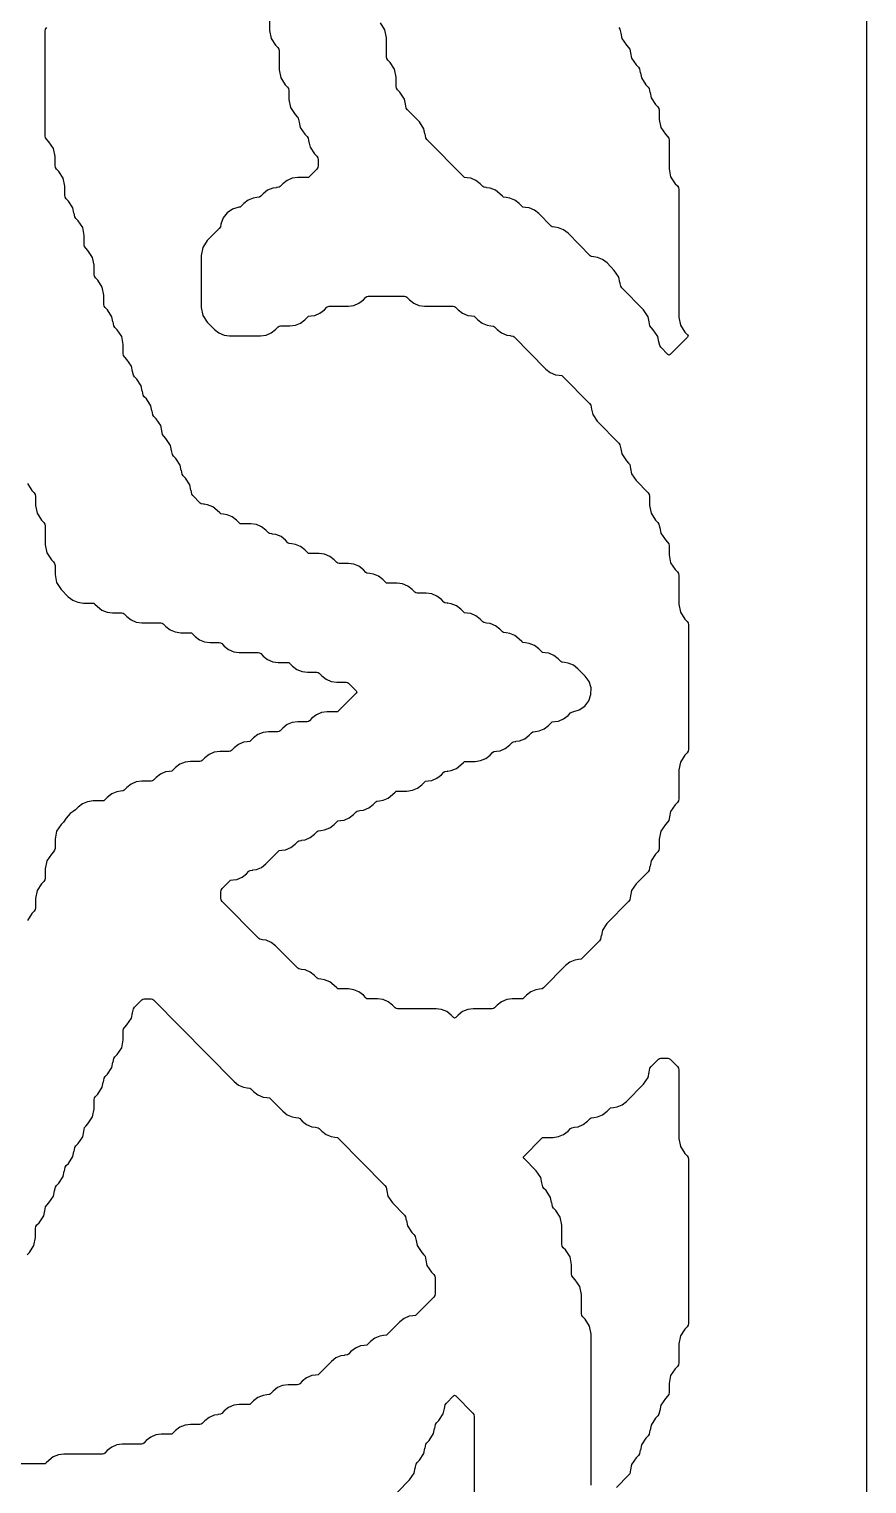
# Model space of a CAD drawing. Header units: millimetres. Extents: x 10 to 410, y 18 to 283.
# Drawn here: x 122.39 to 142.27, y 211.66 to 246.18 of the extents above; entities that cross this region are included whole.
import ezdxf

# ---------------------------------------------------------------- set-up
doc = ezdxf.new("R2010")
doc.units = ezdxf.units.MM
doc.layers.add('CUT', color=1, linetype='Continuous')

msp = doc.modelspace()

# ---------------------------------------------------------------- linework, layer by layer
at = {"layer": 'CUT'}
msp.add_lwpolyline([(121.134, 157), (129.134, 157), (129.134, 160), (142.2679, 160), (142.2679, 280), (129.134, 280), (129.134, 283), (121.134, 283), (121.134, 280), (100.134, 280), (100.134, 283), (92.134, 283), (92.134, 280), (79, 280), (79, 160), (92.134, 160), (92.134, 157), (100.134, 157), (100.134, 160), (121.134, 160)], close=True, dxfattribs=at)
for points in [[(128.0931, 247.7751), (128.0931, 246.1504), (128.1304, 245.9608), (128.2369, 245.7995), (128.2901, 245.7454), (128.3155, 245.7071), (128.3243, 245.6619), (128.3243, 245.2112), (128.3617, 245.0216), (128.4681, 244.8603), (128.5214, 244.8062), (128.5467, 244.7678), (128.5556, 244.7227), (128.5556, 244.5068), (128.5929, 244.3172), (128.6994, 244.1559), (128.7526, 244.1018), (128.778, 244.0634), (128.7963, 243.9705), (128.7998, 243.9712), (128.8242, 243.8476), (128.9306, 243.6863), (128.9839, 243.6322), (129.0092, 243.5938), (129.0275, 243.5009), (129.0311, 243.5016), (129.0554, 243.378), (129.1618, 243.2167), (129.2151, 243.1626), (129.2404, 243.1242), (129.2493, 243.0791), (129.2493, 242.9418), (129.2404, 242.8967), (129.2151, 242.8583), (129.0413, 242.6819), (129.0163, 242.6624), (128.985, 242.6583), (128.7649, 242.6583), (128.6343, 242.6409), (128.5127, 242.59), (128.4087, 242.5091), (128.3476, 242.4471), (128.3226, 242.4276), (128.2585, 242.4191), (128.2586, 242.4177), (128.1718, 242.4061), (128.0502, 242.3552), (127.9462, 242.2743), (127.8851, 242.2123), (127.8601, 242.1928), (127.796, 242.1843), (127.7962, 242.1829), (127.7093, 242.1713), (127.5877, 242.1204), (127.4837, 242.0395), (127.4226, 241.9775), (127.3976, 241.958), (127.3658, 241.9538), (127.2173, 241.9099), (127.0893, 241.8226), (126.9943, 241.7003), (126.9411, 241.5548), (126.928, 241.4879), (126.9026, 241.4495), (126.6181, 241.1606), (126.5117, 240.9994), (126.4744, 240.8098), (126.4744, 239.5759), (126.5117, 239.3864), (126.6181, 239.2251), (126.79, 239.0506), (126.894, 238.9697), (127.0156, 238.9188), (127.1462, 238.9015), (127.8838, 238.9015), (128.0144, 238.9188), (128.136, 238.9697), (128.24, 239.0506), (128.3011, 239.1127), (128.3261, 239.1321), (128.3574, 239.1363), (128.5775, 239.1363), (128.7081, 239.1536), (128.8297, 239.2045), (128.9337, 239.2854), (128.9949, 239.3475), (129.0198, 239.3669), (129.084, 239.3754), (129.0838, 239.3769), (129.1706, 239.3884), (129.2922, 239.4393), (129.3962, 239.5202), (129.4574, 239.5823), (129.4823, 239.6017), (129.5137, 239.6059), (129.965, 239.6059), (130.0956, 239.6232), (130.2172, 239.6741), (130.3212, 239.755), (130.3823, 239.8171), (130.4073, 239.8365), (130.4387, 239.8407), (131.2975, 239.8407), (131.3288, 239.8365), (131.3538, 239.8171), (131.4149, 239.755), (131.5189, 239.6741), (131.6405, 239.6232), (131.7711, 239.6059), (132.4537, 239.6059), (132.485, 239.6017), (132.51, 239.5823), (132.5711, 239.5202), (132.6752, 239.4393), (132.7967, 239.3884), (132.8836, 239.3769), (132.8834, 239.3754), (132.9475, 239.3669), (132.9725, 239.3475), (133.0336, 239.2854), (133.1377, 239.2045), (133.2592, 239.1536), (133.3461, 239.1421), (133.3459, 239.1406), (133.41, 239.1321), (133.435, 239.1127), (133.4961, 239.0506), (133.6002, 238.9697), (133.7217, 238.9188), (133.8086, 238.9073), (133.8084, 238.9058), (133.8725, 238.8973), (133.8975, 238.8779), (134.6524, 238.1114), (134.7564, 238.0305), (134.878, 237.9796), (134.9648, 237.9681), (134.9646, 237.9666), (135.0288, 237.9581), (135.0537, 237.9387), (135.69, 237.2926), (135.7153, 237.2542), (135.7337, 237.1613), (135.7372, 237.162), (135.7616, 237.0384), (135.868, 236.8771), (136.3838, 236.3534), (136.4091, 236.315), (136.4274, 236.222), (136.431, 236.2228), (136.4553, 236.0992), (136.5617, 235.9379), (136.615, 235.8838), (136.6403, 235.8454), (136.6586, 235.7524), (136.6622, 235.7531), (136.6866, 235.6296), (136.793, 235.4683), (137.0775, 235.1794), (137.1028, 235.141), (137.1117, 235.0959), (137.1117, 234.8799), (137.149, 234.6904), (137.2555, 234.5291), (137.3087, 234.475), (137.3341, 234.4366), (137.3524, 234.3436), (137.356, 234.3443), (137.3803, 234.2207), (137.4867, 234.0595), (137.54, 234.0054), (137.5653, 233.967), (137.5742, 233.9219), (137.5742, 233.7059), (137.6115, 233.5163), (137.718, 233.3551), (137.7712, 233.301), (137.7966, 233.2626), (137.8055, 233.2175), (137.8055, 232.5319), (137.8428, 232.3423), (137.9492, 232.1811), (138.0025, 232.127), (138.0278, 232.0886), (138.0367, 232.0435), (138.0367, 229.0886), (138.0278, 229.0435), (138.0025, 229.0051), (137.9492, 228.951), (137.8428, 228.7897), (137.8055, 228.6002), (137.8055, 227.9146), (137.7966, 227.8695), (137.7712, 227.8311), (137.718, 227.777), (137.6115, 227.6157), (137.5872, 227.4921), (137.5836, 227.4928), (137.5653, 227.3999), (137.54, 227.3615), (137.4867, 227.3074), (137.3803, 227.1461), (137.343, 226.9565), (137.343, 226.7406), (137.3341, 226.6955), (137.3087, 226.6571), (137.2555, 226.603), (137.149, 226.4417), (137.1247, 226.3181), (137.1211, 226.3188), (137.1028, 226.2259), (137.0775, 226.1875), (136.793, 225.8986), (136.6866, 225.7373), (136.6622, 225.6137), (136.6586, 225.6144), (136.6403, 225.5215), (136.615, 225.4831), (136.0992, 224.9594), (135.9928, 224.7981), (135.9685, 224.6745), (135.9649, 224.6752), (135.9466, 224.5823), (135.9213, 224.5439), (135.5162, 224.1326), (135.4912, 224.1132), (135.4271, 224.1047), (135.4273, 224.1032), (135.3404, 224.0916), (135.2189, 224.0408), (135.1148, 223.9599), (134.5912, 223.4282), (134.5663, 223.4088), (134.5021, 223.4003), (134.5023, 223.3988), (134.4155, 223.3872), (134.2939, 223.3363), (134.1899, 223.2555), (134.1287, 223.1934), (134.1038, 223.174), (134.0724, 223.1698), (133.8524, 223.1698), (133.7217, 223.1524), (133.6002, 223.1015), (133.4961, 223.0207), (133.435, 222.9586), (133.41, 222.9392), (133.3787, 222.935), (132.9274, 222.935), (132.7967, 222.9176), (132.6752, 222.8667), (132.5711, 222.7859), (132.5147, 222.7285), (132.4868, 222.708), (132.4589, 222.7285), (132.4024, 222.7859), (132.2984, 222.8667), (132.1768, 222.9176), (132.0462, 222.935), (131.1324, 222.935), (131.101, 222.9392), (131.0761, 222.9586), (131.015, 223.0207), (130.9109, 223.1015), (130.7893, 223.1524), (130.6587, 223.1698), (130.4387, 223.1698), (130.4073, 223.174), (130.3823, 223.1934), (130.3212, 223.2555), (130.2172, 223.3363), (130.0956, 223.3872), (129.965, 223.4046), (129.7449, 223.4046), (129.7136, 223.4088), (129.6886, 223.4282), (129.6275, 223.4903), (129.5234, 223.5711), (129.4019, 223.622), (129.315, 223.6336), (129.3152, 223.6351), (129.2511, 223.6436), (129.2261, 223.663), (129.165, 223.7251), (129.0609, 223.8059), (128.9394, 223.8568), (128.8525, 223.8684), (128.8527, 223.8699), (128.7886, 223.8784), (128.7636, 223.8978), (128.24, 224.4295), (128.136, 224.5104), (128.0144, 224.5612), (127.9275, 224.5728), (127.9277, 224.5743), (127.8636, 224.5828), (127.8386, 224.6022), (126.9711, 225.4831), (126.9457, 225.5215), (126.9369, 225.5666), (126.9369, 225.7039), (126.9457, 225.749), (126.9711, 225.7874), (127.1449, 225.9638), (127.1699, 225.9833), (127.234, 225.9918), (127.2338, 225.9932), (127.3206, 226.0048), (127.4422, 226.0557), (127.5463, 226.1366), (127.6074, 226.1986), (127.6323, 226.2181), (127.6965, 226.2266), (127.6963, 226.228), (127.7831, 226.2396), (127.9047, 226.2905), (128.0087, 226.3714), (128.3011, 226.6682), (128.3261, 226.6877), (128.3902, 226.6962), (128.39, 226.6976), (128.4769, 226.7092), (128.5984, 226.7601), (128.7025, 226.841), (128.7636, 226.903), (128.7886, 226.9225), (128.8527, 226.931), (128.8525, 226.9324), (128.9394, 226.944), (129.0609, 226.9949), (129.165, 227.0758), (129.2261, 227.1378), (129.2511, 227.1573), (129.3152, 227.1658), (129.315, 227.1672), (129.4019, 227.1788), (129.5234, 227.2297), (129.6275, 227.3106), (129.6886, 227.3726), (129.7136, 227.3921), (129.7777, 227.4006), (129.7775, 227.402), (129.8644, 227.4136), (129.9859, 227.4645), (130.09, 227.5454), (130.1511, 227.6075), (130.1761, 227.6269), (130.2402, 227.6354), (130.24, 227.6368), (130.3269, 227.6484), (130.4484, 227.6993), (130.5525, 227.7802), (130.6136, 227.8423), (130.6386, 227.8617), (130.7027, 227.8702), (130.7025, 227.8717), (130.7893, 227.8832), (130.9109, 227.9341), (131.015, 228.015), (131.0761, 228.0771), (131.101, 228.0965), (131.1324, 228.1006), (131.3525, 228.1006), (131.4831, 228.118), (131.6047, 228.1689), (131.7087, 228.2498), (131.7698, 228.3119), (131.7948, 228.3313), (131.8589, 228.3398), (131.8587, 228.3413), (131.9456, 228.3528), (132.0671, 228.4037), (132.1712, 228.4846), (132.2323, 228.5467), (132.2573, 228.5661), (132.3214, 228.5746), (132.3212, 228.5761), (132.4081, 228.5876), (132.5296, 228.6385), (132.6337, 228.7194), (132.6948, 228.7815), (132.7198, 228.8009), (132.7511, 228.805), (132.9712, 228.805), (133.1018, 228.8224), (133.2234, 228.8733), (133.3274, 228.9542), (133.3885, 229.0163), (133.4135, 229.0357), (133.4777, 229.0442), (133.4775, 229.0457), (133.5643, 229.0572), (133.6859, 229.1081), (133.7899, 229.189), (133.851, 229.2511), (133.876, 229.2705), (133.9402, 229.279), (133.94, 229.2805), (134.0268, 229.292), (134.1484, 229.3429), (134.2524, 229.4238), (134.3135, 229.4859), (134.3385, 229.5053), (134.4026, 229.5138), (134.4025, 229.5153), (134.4893, 229.5268), (134.6109, 229.5777), (134.7149, 229.6586), (134.776, 229.7207), (134.801, 229.7401), (134.8651, 229.7486), (134.8649, 229.7501), (134.9518, 229.7616), (135.0734, 229.8125), (135.1774, 229.8934), (135.2385, 229.9555), (135.2635, 229.9749), (135.2941, 229.9789), (135.4451, 230.0241), (135.5746, 230.114), (135.6696, 230.2398), (135.7208, 230.3889), (135.723, 230.5466), (135.6759, 230.6971), (135.5844, 230.8254), (135.4086, 231.0039), (135.3046, 231.0848), (135.183, 231.1357), (135.0962, 231.1472), (135.0964, 231.1487), (135.0322, 231.1572), (135.0073, 231.1766), (134.9461, 231.2387), (134.8421, 231.3196), (134.7205, 231.3705), (134.6337, 231.382), (134.6339, 231.3835), (134.5697, 231.392), (134.5448, 231.4114), (134.4837, 231.4735), (134.3796, 231.5544), (134.258, 231.6053), (134.1712, 231.6168), (134.1714, 231.6183), (134.1073, 231.6268), (134.0823, 231.6462), (134.0212, 231.7083), (133.9171, 231.7892), (133.7956, 231.8401), (133.7087, 231.8516), (133.7089, 231.8531), (133.6448, 231.8616), (133.6198, 231.881), (133.5587, 231.9431), (133.4546, 232.024), (133.3331, 232.0749), (133.2462, 232.0864), (133.2464, 232.0879), (133.1823, 232.0964), (133.1573, 232.1158), (133.0962, 232.1779), (132.9921, 232.2588), (132.8706, 232.3097), (132.7837, 232.3212), (132.7839, 232.3227), (132.7198, 232.3312), (132.6948, 232.3506), (132.6337, 232.4127), (132.5296, 232.4936), (132.4081, 232.5445), (132.3212, 232.556), (132.3214, 232.5575), (132.2573, 232.566), (132.2323, 232.5854), (132.1712, 232.6475), (132.0671, 232.7284), (131.9456, 232.7793), (131.8149, 232.7966), (131.5949, 232.7966), (131.5635, 232.8008), (131.5386, 232.8202), (131.4774, 232.8823), (131.3734, 232.9632), (131.2518, 233.0141), (131.1212, 233.0314), (130.9011, 233.0314), (130.8698, 233.0356), (130.8448, 233.055), (130.7837, 233.1171), (130.6797, 233.198), (130.5581, 233.2489), (130.4713, 233.2604), (130.4715, 233.2619), (130.4073, 233.2704), (130.3823, 233.2898), (130.3212, 233.3519), (130.2172, 233.4328), (130.0956, 233.4837), (129.965, 233.501), (129.7449, 233.501), (129.7136, 233.5052), (129.6886, 233.5246), (129.6275, 233.5867), (129.5234, 233.6676), (129.4019, 233.7185), (129.2712, 233.7358), (129.0512, 233.7358), (129.0198, 233.74), (128.9949, 233.7594), (128.9337, 233.8215), (128.8297, 233.9024), (128.7081, 233.9533), (128.6213, 233.9648), (128.6215, 233.9663), (128.5573, 233.9748), (128.5324, 233.9942), (128.4712, 234.0563), (128.3672, 234.1372), (128.2456, 234.1881), (128.1588, 234.1996), (128.159, 234.2011), (128.0948, 234.2096), (128.0699, 234.229), (128.0087, 234.2911), (127.9047, 234.372), (127.7831, 234.4229), (127.6525, 234.4403), (127.4324, 234.4403), (127.4011, 234.4444), (127.3761, 234.4638), (127.315, 234.5259), (127.211, 234.6068), (127.0894, 234.6577), (127.0026, 234.6692), (127.0028, 234.6707), (126.9386, 234.6792), (126.9136, 234.6986), (126.8525, 234.7607), (126.7485, 234.8416), (126.6269, 234.8925), (126.5401, 234.904), (126.5403, 234.9055), (126.4761, 234.914), (126.4512, 234.9334), (126.2773, 235.1099), (126.252, 235.1483), (126.2337, 235.2413), (126.2301, 235.2406), (126.2058, 235.3642), (126.0994, 235.5254), (126.0461, 235.5795), (126.0208, 235.6179), (126.0025, 235.7109), (125.9989, 235.7102), (125.9745, 235.8338), (125.8681, 235.995), (125.8148, 236.0491), (125.7895, 236.0875), (125.7712, 236.1805), (125.7676, 236.1798), (125.7433, 236.3034), (125.6369, 236.4646), (125.5836, 236.5187), (125.5583, 236.5571), (125.54, 236.6501), (125.5364, 236.6494), (125.512, 236.773), (125.4056, 236.9342), (125.3524, 236.9883), (125.327, 237.0267), (125.3087, 237.1197), (125.3051, 237.119), (125.2808, 237.2426), (125.1744, 237.4038), (125.1211, 237.4579), (125.0958, 237.4963), (125.0775, 237.5893), (125.0739, 237.5886), (125.0496, 237.7122), (124.9431, 237.8734), (124.8899, 237.9275), (124.8645, 237.9659), (124.8462, 238.0589), (124.8426, 238.0582), (124.8183, 238.1818), (124.7119, 238.343), (124.6586, 238.3971), (124.6333, 238.4355), (124.6244, 238.4806), (124.6244, 238.6966), (124.5871, 238.8862), (124.4806, 239.0474), (124.4274, 239.1015), (124.402, 239.1399), (124.3837, 239.2329), (124.3802, 239.2322), (124.3558, 239.3558), (124.2494, 239.517), (124.1961, 239.5711), (124.1708, 239.6095), (124.1619, 239.6546), (124.1619, 239.8706), (124.1246, 240.0602), (124.0181, 240.2214), (123.9649, 240.2755), (123.9395, 240.3139), (123.9307, 240.359), (123.9307, 240.575), (123.8933, 240.7646), (123.7869, 240.9258), (123.7336, 240.9799), (123.7083, 241.0183), (123.6994, 241.0634), (123.6994, 241.2794), (123.6621, 241.469), (123.5556, 241.6302), (123.5024, 241.6843), (123.477, 241.7227), (123.4587, 241.8157), (123.4552, 241.815), (123.4308, 241.9386), (123.3244, 242.0998), (123.2711, 242.1539), (123.2458, 242.1923), (123.2369, 242.2374), (123.2369, 242.4534), (123.1996, 242.643), (123.0932, 242.8043), (123.0399, 242.8583), (123.0146, 242.8967), (123.0057, 242.9418), (123.0057, 243.1578), (122.9683, 243.3474), (122.8619, 243.5087), (122.8086, 243.5627), (122.7833, 243.6011), (122.7744, 243.6462), (122.7744, 246.1315), (122.7833, 246.1767), (122.8086, 246.215)], [(136.3838, 246.215), (136.4091, 246.1767), (136.4274, 246.0837), (136.431, 246.0844), (136.4553, 245.9608), (136.5617, 245.7995), (136.615, 245.7454), (136.6403, 245.7071), (136.6586, 245.6141), (136.6622, 245.6148), (136.6866, 245.4912), (136.793, 245.3299), (136.8463, 245.2758), (136.8716, 245.2374), (136.8899, 245.1445), (136.8935, 245.1452), (136.9178, 245.0216), (137.0242, 244.8603), (137.0775, 244.8062), (137.1028, 244.7678), (137.1211, 244.6749), (137.1247, 244.6756), (137.149, 244.552), (137.2555, 244.3907), (137.3087, 244.3366), (137.3341, 244.2982), (137.343, 244.2531), (137.343, 244.0372), (137.3803, 243.8476), (137.4867, 243.6863), (137.54, 243.6322), (137.5653, 243.5938), (137.5742, 243.5487), (137.5742, 242.8632), (137.6115, 242.6736), (137.718, 242.5123), (137.7712, 242.4582), (137.7966, 242.4198), (137.8055, 242.3747), (137.8055, 239.3411), (137.8428, 239.1516), (137.9492, 238.9903), (138.0094, 238.9292), (138.0293, 238.9015), (138.0094, 238.8737), (137.6021, 238.4602), (137.5742, 238.4397), (137.5463, 238.4602), (137.3772, 238.6319), (137.3518, 238.6703), (137.3335, 238.7633), (137.33, 238.7626), (137.3056, 238.8862), (137.1992, 239.0474), (137.1459, 239.1015), (137.1206, 239.1399), (137.1023, 239.2329), (137.0987, 239.2322), (137.0744, 239.3558), (136.968, 239.517), (136.4522, 240.0407), (136.4269, 240.0791), (136.4086, 240.1721), (136.405, 240.1714), (136.3806, 240.295), (136.2742, 240.4562), (136.1024, 240.6307), (135.9983, 240.7116), (135.8768, 240.7625), (135.7899, 240.7741), (135.7901, 240.7755), (135.726, 240.784), (135.701, 240.8035), (135.1774, 241.3351), (135.0734, 241.416), (134.9518, 241.4669), (134.8649, 241.4785), (134.8651, 241.4799), (134.801, 241.4884), (134.776, 241.5079), (134.4837, 241.8047), (134.3796, 241.8856), (134.258, 241.9365), (134.1712, 241.9481), (134.1714, 241.9495), (134.1073, 241.958), (134.0823, 241.9775), (134.0212, 242.0395), (133.9171, 242.1204), (133.7956, 242.1713), (133.7087, 242.1829), (133.7089, 242.1843), (133.6448, 242.1928), (133.6198, 242.2123), (133.5587, 242.2743), (133.4546, 242.3552), (133.3331, 242.4061), (133.2462, 242.4177), (133.2464, 242.4191), (133.1823, 242.4276), (133.1573, 242.4471), (133.0962, 242.5091), (132.9921, 242.59), (132.8706, 242.6409), (132.7837, 242.6525), (132.7839, 242.6539), (132.7198, 242.6624), (132.6948, 242.6819), (131.8273, 243.5627), (131.8019, 243.6011), (131.7836, 243.6941), (131.78, 243.6934), (131.7557, 243.817), (131.6493, 243.9783), (131.3648, 244.2671), (131.3394, 244.3055), (131.3211, 244.3985), (131.3176, 244.3978), (131.2932, 244.5214), (131.1868, 244.6827), (131.1335, 244.7367), (131.1082, 244.7751), (131.0993, 244.8203), (131.0993, 245.0362), (131.062, 245.2258), (130.9555, 245.3871), (130.9023, 245.4411), (130.8769, 245.4795), (130.8681, 245.5247), (130.8681, 245.9754), (130.8307, 246.165), (130.7243, 246.3263)], [(122.3493, 235.3948), (122.4557, 235.2335), (122.509, 235.1794), (122.5343, 235.141), (122.5432, 235.0959), (122.5432, 234.8799), (122.5805, 234.6904), (122.6869, 234.5291), (122.7402, 234.475), (122.7655, 234.4366), (122.7744, 234.3915), (122.7744, 233.9407), (122.8118, 233.7511), (122.9182, 233.5899), (122.9715, 233.5358), (122.9968, 233.4974), (123.0057, 233.4523), (123.0057, 233.2363), (123.043, 233.0467), (123.1494, 232.8855), (123.3213, 232.711), (123.4253, 232.6301), (123.5469, 232.5792), (123.6775, 232.5618), (123.8976, 232.5618), (123.9289, 232.5577), (123.9539, 232.5383), (124.015, 232.4762), (124.119, 232.3953), (124.2406, 232.3444), (124.3712, 232.327), (124.5913, 232.327), (124.6227, 232.3229), (124.6476, 232.3035), (124.7087, 232.2414), (124.8128, 232.1605), (124.9344, 232.1096), (125.065, 232.0922), (125.5163, 232.0922), (125.5476, 232.0881), (125.5726, 232.0687), (125.6337, 232.0066), (125.7378, 231.9257), (125.8593, 231.8748), (125.99, 231.8574), (126.21, 231.8574), (126.2414, 231.8533), (126.2663, 231.8339), (126.3275, 231.7718), (126.4315, 231.6909), (126.5531, 231.64), (126.6837, 231.6226), (126.9038, 231.6226), (126.9351, 231.6185), (126.9601, 231.5991), (127.0212, 231.537), (127.1253, 231.4561), (127.2468, 231.4052), (127.3775, 231.3878), (127.8288, 231.3878), (127.8601, 231.3837), (127.8851, 231.3643), (127.9462, 231.3022), (128.0502, 231.2213), (128.1718, 231.1704), (128.3024, 231.153), (128.5225, 231.153), (128.5538, 231.1489), (128.5788, 231.1295), (128.6399, 231.0674), (128.744, 230.9865), (128.8655, 230.9356), (128.9962, 230.9182), (129.2162, 230.9182), (129.2476, 230.9141), (129.2725, 230.8947), (129.3337, 230.8326), (129.4377, 230.7517), (129.5593, 230.7008), (129.6899, 230.6834), (129.91, 230.6834), (129.9413, 230.6793), (129.9663, 230.6599), (130.147, 230.4764), (130.1669, 230.4486), (130.147, 230.4209), (129.735, 230.0026), (129.7101, 229.9832), (129.6787, 229.979), (129.4587, 229.979), (129.328, 229.9617), (129.2065, 229.9108), (129.1024, 229.8299), (129.0413, 229.7678), (129.0163, 229.7484), (128.985, 229.7442), (128.7649, 229.7442), (128.6343, 229.7269), (128.5127, 229.676), (128.4087, 229.5951), (128.3476, 229.533), (128.3226, 229.5136), (128.2913, 229.5094), (128.0712, 229.5094), (127.9406, 229.4921), (127.819, 229.4412), (127.715, 229.3603), (127.6538, 229.2982), (127.6289, 229.2788), (127.5647, 229.2703), (127.5649, 229.2688), (127.4781, 229.2573), (127.3565, 229.2064), (127.2525, 229.1255), (127.1913, 229.0634), (127.1664, 229.044), (127.135, 229.0398), (126.915, 229.0398), (126.7843, 229.0225), (126.6628, 228.9716), (126.5587, 228.8907), (126.4976, 228.8286), (126.4726, 228.8092), (126.4413, 228.805), (126.2212, 228.805), (126.0906, 228.7877), (125.969, 228.7368), (125.865, 228.6559), (125.8038, 228.5938), (125.7789, 228.5744), (125.7147, 228.5659), (125.7149, 228.5644), (125.6281, 228.5529), (125.5065, 228.502), (125.4025, 228.4211), (125.3414, 228.359), (125.3164, 228.3396), (125.285, 228.3354), (125.065, 228.3354), (124.9344, 228.3181), (124.8128, 228.2672), (124.7087, 228.1863), (124.6476, 228.1242), (124.6227, 228.1048), (124.5585, 228.0963), (124.5587, 228.0948), (124.4719, 228.0833), (124.3503, 228.0324), (124.2463, 227.9515), (124.1851, 227.8894), (124.1602, 227.87), (124.1288, 227.8658), (123.9088, 227.8658), (123.7781, 227.8485), (123.6566, 227.7976), (123.5525, 227.7167), (123.4914, 227.6546), (123.4379, 227.613), (123.3659, 227.5694), (123.2676, 227.4599), (123.2027, 227.3615), (123.1494, 227.3074), (123.043, 227.1461), (123.0057, 226.9565), (123.0057, 226.7406), (122.9968, 226.6955), (122.9715, 226.6571), (122.9182, 226.603), (122.8118, 226.4417), (122.7744, 226.2521), (122.7744, 226.0362), (122.7655, 225.9911), (122.7402, 225.9527), (122.6869, 225.8986), (122.5805, 225.7373), (122.5432, 225.5477), (122.5432, 225.3318), (122.5343, 225.2867), (122.509, 225.2483), (122.4557, 225.1942), (122.3493, 225.0329)], [(122.3461, 217.0997), (122.3994, 217.1538), (122.5058, 217.3151), (122.5432, 217.5047), (122.5432, 217.7206), (122.5521, 217.7658), (122.5774, 217.8041), (122.6307, 217.8582), (122.7371, 218.0195), (122.7614, 218.1431), (122.765, 218.1424), (122.7833, 218.2354), (122.8086, 218.2737), (122.8619, 218.3278), (122.9683, 218.4891), (122.9927, 218.6127), (122.9962, 218.612), (123.0146, 218.705), (123.0399, 218.7433), (123.0932, 218.7974), (123.1996, 218.9587), (123.2239, 219.0823), (123.2275, 219.0816), (123.2458, 219.1746), (123.2711, 219.2129), (123.3244, 219.267), (123.4308, 219.4283), (123.4552, 219.5519), (123.4587, 219.5512), (123.477, 219.6442), (123.5024, 219.6825), (123.5556, 219.7366), (123.6621, 219.8979), (123.6864, 220.0215), (123.69, 220.0208), (123.7083, 220.1138), (123.7336, 220.1521), (123.7869, 220.2062), (123.8933, 220.3675), (123.9307, 220.5571), (123.9307, 220.773), (123.9395, 220.8182), (123.9649, 220.8565), (124.0181, 220.9106), (124.1246, 221.0719), (124.1489, 221.1955), (124.1525, 221.1948), (124.1708, 221.2878), (124.1961, 221.3261), (124.2494, 221.3802), (124.3558, 221.5415), (124.3802, 221.6651), (124.3837, 221.6644), (124.402, 221.7574), (124.4274, 221.7957), (124.4806, 221.8498), (124.5871, 222.0111), (124.6244, 222.2007), (124.6244, 222.4166), (124.6333, 222.4618), (124.6586, 222.5002), (124.7119, 222.5542), (124.8183, 222.7155), (124.8426, 222.8391), (124.8462, 222.8384), (124.8645, 222.9314), (124.8899, 222.9698), (125.0637, 223.1462), (125.0886, 223.1656), (125.12, 223.1698), (125.285, 223.1698), (125.3164, 223.1656), (125.3414, 223.1462), (127.2525, 221.2058), (127.3565, 221.1249), (127.4781, 221.074), (127.5649, 221.0624), (127.5647, 221.061), (127.6289, 221.0524), (127.6538, 221.033), (127.715, 220.971), (127.819, 220.8901), (127.9406, 220.8392), (128.0274, 220.8276), (128.0272, 220.8262), (128.0914, 220.8176), (128.1163, 220.7982), (128.4087, 220.5014), (128.5127, 220.4205), (128.6343, 220.3696), (128.7211, 220.358), (128.7209, 220.3566), (128.7851, 220.348), (128.8101, 220.3286), (128.8712, 220.2666), (128.9752, 220.1857), (129.0968, 220.1348), (129.1836, 220.1232), (129.1834, 220.1218), (129.2476, 220.1132), (129.2725, 220.0938), (129.3337, 220.0318), (129.4377, 219.9509), (129.5593, 219.9), (129.6461, 219.8884), (129.6459, 219.887), (129.7101, 219.8784), (129.735, 219.859), (130.8338, 218.7433), (130.8592, 218.705), (130.8775, 218.612), (130.8811, 218.6127), (130.9054, 218.4891), (131.0118, 218.3278), (131.2963, 218.0389), (131.3217, 218.0006), (131.34, 217.9076), (131.3435, 217.9083), (131.3679, 217.7847), (131.4743, 217.6234), (131.5276, 217.5693), (131.5529, 217.531), (131.5712, 217.438), (131.5748, 217.4387), (131.5991, 217.3151), (131.7056, 217.1538), (131.7588, 217.0997), (131.7842, 217.0613), (131.8025, 216.9684), (131.806, 216.9691), (131.8304, 216.8455), (131.9368, 216.6842), (131.9901, 216.6301), (132.0154, 216.5917), (132.0243, 216.5466), (132.0243, 216.1746), (132.0154, 216.1294), (131.9901, 216.091), (131.585, 215.6798), (131.5601, 215.6604), (131.4959, 215.6518), (131.4961, 215.6504), (131.4093, 215.6388), (131.2877, 215.5879), (131.1837, 215.507), (130.8913, 215.2102), (130.8663, 215.1908), (130.8022, 215.1822), (130.8024, 215.1808), (130.7155, 215.1692), (130.594, 215.1183), (130.4899, 215.0374), (130.4288, 214.9754), (130.4038, 214.9559), (130.3397, 214.9474), (130.3399, 214.946), (130.253, 214.9344), (130.1315, 214.8835), (130.0274, 214.8026), (129.9663, 214.7406), (129.9413, 214.7211), (129.8772, 214.7126), (129.8774, 214.7112), (129.7905, 214.6996), (129.669, 214.6487), (129.5649, 214.5678), (129.2725, 214.271), (129.2476, 214.2515), (129.1834, 214.243), (129.1836, 214.2416), (129.0968, 214.23), (128.9752, 214.1791), (128.8712, 214.0982), (128.8101, 214.0362), (128.7851, 214.0167), (128.7537, 214.0126), (128.5337, 214.0126), (128.4031, 213.9952), (128.2815, 213.9443), (128.1774, 213.8634), (128.1163, 213.8014), (128.0914, 213.7819), (128.0272, 213.7734), (128.0274, 213.772), (127.9406, 213.7604), (127.819, 213.7095), (127.715, 213.6286), (127.6538, 213.5666), (127.6289, 213.5471), (127.5975, 213.543), (127.3775, 213.543), (127.2468, 213.5256), (127.1253, 213.4747), (127.0212, 213.3938), (126.9601, 213.3318), (126.9351, 213.3123), (126.871, 213.3038), (126.8712, 213.3024), (126.7843, 213.2908), (126.6628, 213.2399), (126.5587, 213.159), (126.4976, 213.097), (126.4726, 213.0775), (126.4413, 213.0734), (126.2212, 213.0734), (126.0906, 213.056), (125.969, 213.0051), (125.865, 212.9242), (125.8038, 212.8622), (125.7789, 212.8427), (125.7475, 212.8386), (125.5275, 212.8386), (125.3968, 212.8212), (125.2753, 212.7703), (125.1712, 212.6894), (125.1101, 212.6274), (125.0851, 212.6079), (125.0538, 212.6038), (124.6025, 212.6038), (124.4719, 212.5864), (124.3503, 212.5355), (124.2463, 212.4546), (124.1851, 212.3925), (124.1602, 212.3731), (124.1288, 212.369), (123.215, 212.369), (123.0844, 212.3516), (122.9628, 212.3007), (122.8588, 212.2198), (122.7976, 212.1577), (122.7727, 212.1383), (122.7413, 212.1342), (118.1826, 212.1342)], [(135.7242, 211.6346), (135.7242, 215.2165), (135.6869, 215.4061), (135.5805, 215.5674), (135.5272, 215.6214), (135.5019, 215.6598), (135.493, 215.7049), (135.493, 216.1557), (135.4557, 216.3453), (135.3492, 216.5066), (135.296, 216.5606), (135.2706, 216.599), (135.2617, 216.6442), (135.2617, 216.8601), (135.2244, 217.0497), (135.118, 217.211), (135.0647, 217.265), (135.0394, 217.3034), (135.0305, 217.3486), (135.0305, 217.7993), (134.9932, 217.9889), (134.8867, 218.1502), (134.8335, 218.2043), (134.8081, 218.2426), (134.7898, 218.3356), (134.7863, 218.3349), (134.7619, 218.4585), (134.6555, 218.6198), (134.6022, 218.6739), (134.5769, 218.7122), (134.5586, 218.8052), (134.555, 218.8045), (134.5307, 218.9281), (134.4242, 219.0894), (134.1329, 219.3852), (134.1129, 219.413), (134.1329, 219.4408), (134.5448, 219.859), (134.5697, 219.8784), (134.6011, 219.8826), (134.8212, 219.8826), (134.9518, 219.9), (135.0734, 219.9509), (135.1774, 220.0318), (135.2385, 220.0938), (135.2635, 220.1132), (135.3276, 220.1218), (135.3274, 220.1232), (135.4143, 220.1348), (135.5358, 220.1857), (135.6399, 220.2666), (135.701, 220.3286), (135.726, 220.348), (135.7901, 220.3566), (135.7899, 220.358), (135.8768, 220.3696), (135.9983, 220.4205), (136.1024, 220.5014), (136.1635, 220.5634), (136.1885, 220.5828), (136.2526, 220.5914), (136.2524, 220.5928), (136.3393, 220.6044), (136.4608, 220.6553), (136.5649, 220.7362), (136.968, 221.1454), (137.0744, 221.3067), (137.0987, 221.4303), (137.1023, 221.4296), (137.1206, 221.5226), (137.1459, 221.5609), (137.3197, 221.7374), (137.3447, 221.7568), (137.3761, 221.761), (137.5411, 221.761), (137.5725, 221.7568), (137.5974, 221.7374), (137.7712, 221.5609), (137.7966, 221.5226), (137.8055, 221.4774), (137.8055, 219.8527), (137.8428, 219.6631), (137.9492, 219.5018), (138.0025, 219.4477), (138.0278, 219.4094), (138.0367, 219.3642), (138.0367, 215.4701), (138.0278, 215.425), (138.0025, 215.3866), (137.9492, 215.3326), (137.8428, 215.1713), (137.8055, 214.9817), (137.8055, 214.5309), (137.7966, 214.4858), (137.7712, 214.4474), (137.718, 214.3933), (137.6115, 214.2321), (137.5742, 214.0425), (137.5742, 213.8265), (137.5653, 213.7814), (137.54, 213.743), (137.4867, 213.6889), (137.3803, 213.5277), (137.356, 213.4041), (137.3524, 213.4048), (137.3341, 213.3118), (137.3087, 213.2734), (137.2555, 213.2193), (137.149, 213.0581), (137.1247, 212.9345), (137.1211, 212.9352), (137.1028, 212.8422), (137.0775, 212.8038), (137.0242, 212.7497), (136.9178, 212.5885), (136.8935, 212.4649), (136.8899, 212.4656), (136.8716, 212.3726), (136.8463, 212.3342), (136.793, 212.2801), (136.6866, 212.1189), (136.6622, 211.9953), (136.6586, 211.996), (136.6403, 211.903), (136.615, 211.8646), (136.3305, 211.5757)], [(131.1335, 211.4645), (131.418, 211.7534), (131.5245, 211.9147), (131.5488, 212.0383), (131.5524, 212.0376), (131.5707, 212.1305), (131.596, 212.1689), (131.6493, 212.223), (131.7557, 212.3843), (131.78, 212.5079), (131.7836, 212.5072), (131.8019, 212.6001), (131.8273, 212.6385), (131.8805, 212.6926), (131.987, 212.8539), (132.0113, 212.9775), (132.0149, 212.9768), (132.0332, 213.0697), (132.0585, 213.1081), (132.1118, 213.1622), (132.2182, 213.3235), (132.2425, 213.4471), (132.2461, 213.4464), (132.2644, 213.5393), (132.2898, 213.5777), (132.4589, 213.7495), (132.4868, 213.77), (132.5147, 213.7495), (132.9151, 213.3429), (132.9404, 213.3045), (132.9493, 213.2594), (132.9493, 210.0697)]]:
    msp.add_lwpolyline(points, dxfattribs=at)

doc.saveas('drawing.dxf')
